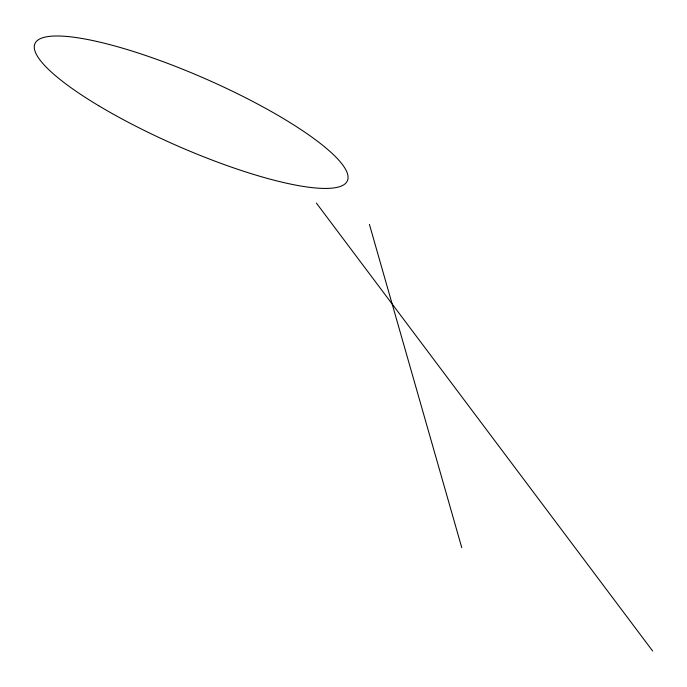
<?xml version="1.0" encoding="UTF-8"?>
<svg xmlns="http://www.w3.org/2000/svg" width="687" height="687" viewBox="0 0 687 687"><rect width="100%" height="100%" fill="white"/><g stroke="black" fill="none" stroke-linecap="round" stroke-linejoin="round"><path stroke-width="1.03" d="M316.363 203.043L652.65 651.01M369.417 224.374L461.776 547.685M98.748 105.755A170.608 36.342 23.7 0 0 347.175 181.213A170.608 36.342 23.7 0 0 127.55 49.662A170.608 36.342 23.7 0 0 98.748 105.755"/></g></svg>
